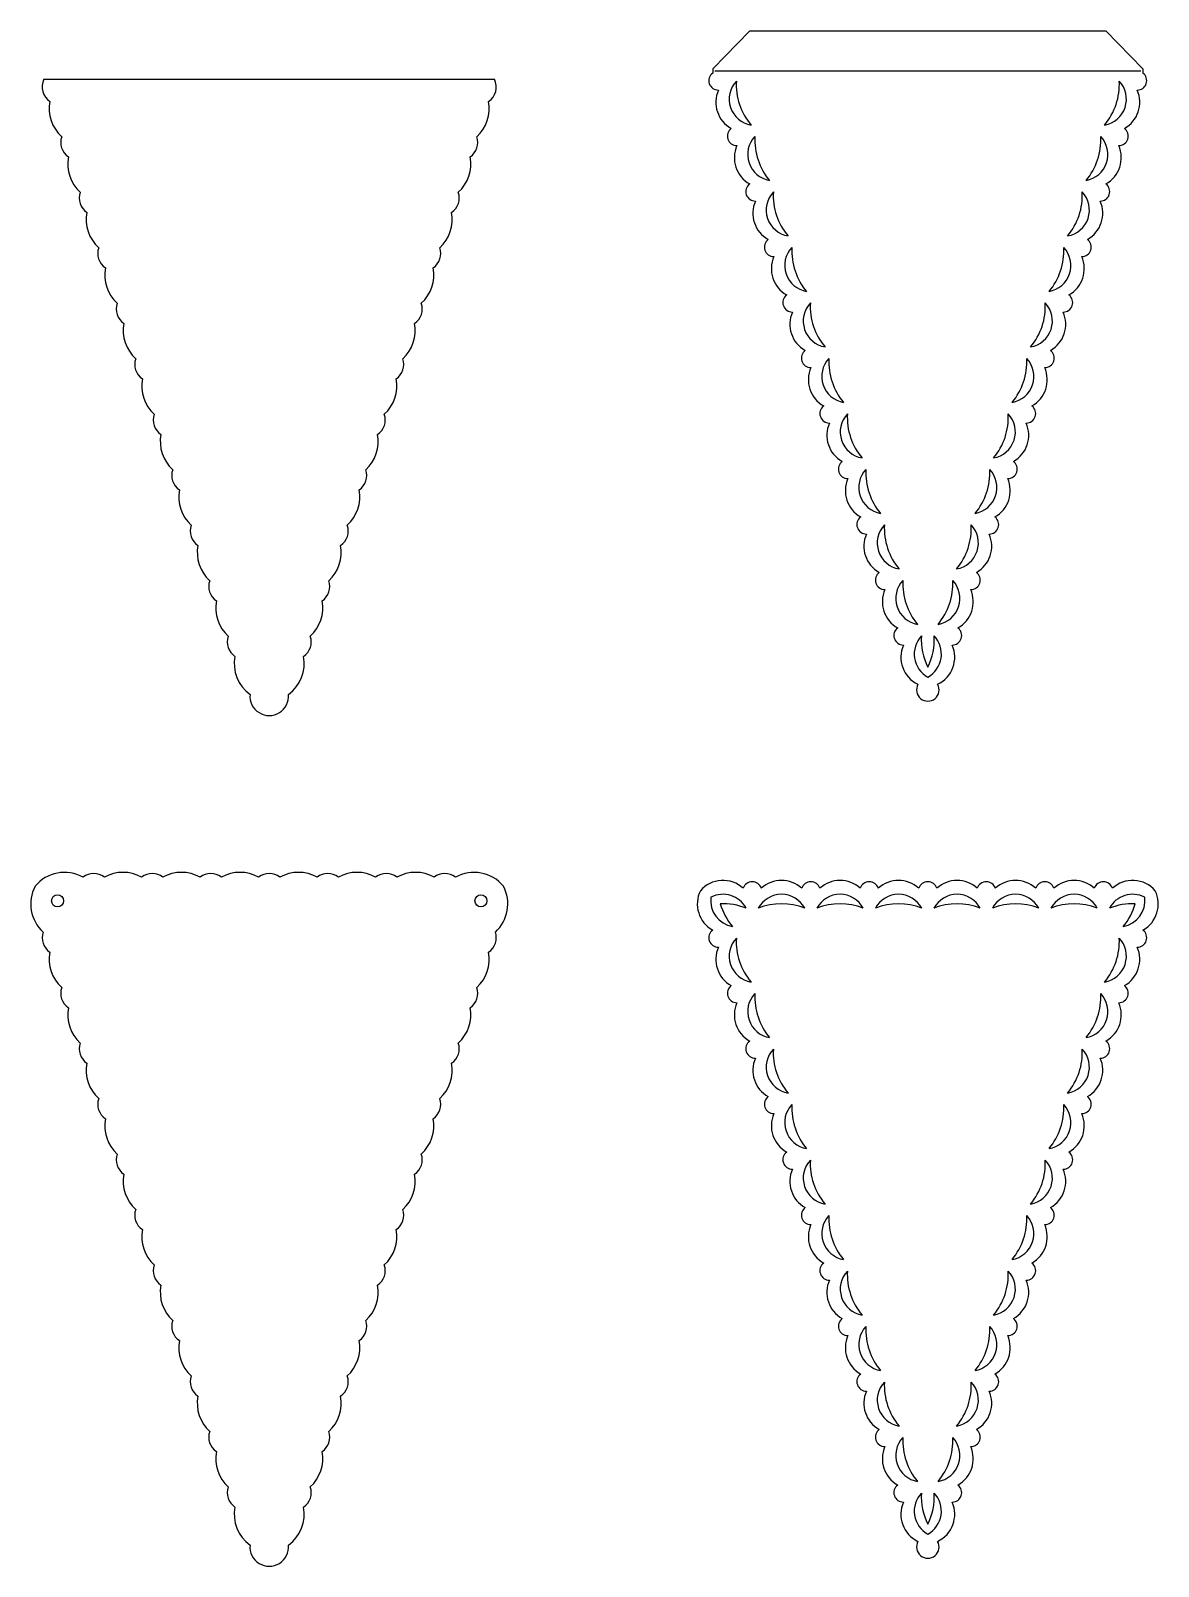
# Model space of a CAD drawing. Extents: x -247 to 32, y -352 to 29.
import ezdxf

# ---------------------------------------------------------------- set-up
doc = ezdxf.new("R2010")
doc.units = 0
doc.layers.get('0').update_dxf_attribs({"linetype": 'CONTINUOUS'})

msp = doc.modelspace()

# ---------------------------------------------------------------- linework, layer by layer
for p, q in [((-69.024614, 29.159724), (-78.204265, 19.657078)), ((-69.024614, 29.159724), (19.392868, 29.159724)), ((19.392868, 29.159724), (28.572519, 19.657078)), ((-78.204265, 19.657078), (-78.204265, 18.657078)), ((-77.706911, 19.159724), (28.075165, 19.159724)), ((28.572519, 19.657078), (28.572519, 18.657078)), ((-244.186912, 17.091758), (-132.359312, 17.091758))]:
    msp.add_line(p, q)
for centre in [(-240.81545, -186.89553), (-135.730775, -186.89553)]:
    msp.add_circle(centre, 1.5)
for centre, radius, start, end in [((-240.274829, 15.194456), 4.347891, 154.127305, 235.794881), ((-136.271396, 15.194456), 4.347891, 304.205119, 25.872695), ((-76.817589, 16.762421), 2.347891, 126.199945, 270.669955), ((-67.567536, 12.191211), 6.542112, 136.798302, 260.071598), ((-56.598854, 15.847438), 15.759012, 177.008975, 219.860925), ((6.967107, 15.847438), 15.759012, 320.139075, 2.991025), ((17.93579, 12.191211), 6.542112, 279.928402, 43.201698), ((27.185843, 16.762421), 2.347891, 269.330045, 53.800055), ((-233.423139, 9.823791), 9.463802, 169.190829, 227.679071), ((-143.123086, 9.823791), 9.463802, 312.320929, 10.809171), ((-69.965899, 11.391756), 7.463802, 156.108075, 240.761825), ((20.334153, 11.391756), 7.463802, 299.238175, 23.891925), ((-72.224852, 2.98421), 2.347891, 126.199945, 270.669955), ((22.593106, 2.98421), 2.347891, 269.330045, 53.800055), ((-235.682091, 1.416244), 4.347891, 161.075019, 235.794881), ((-140.864134, 1.416244), 4.347891, 304.205119, 18.924981), ((-65.373162, -2.386456), 7.463802, 156.108075, 240.761825), ((-62.974798, -1.587001), 6.542112, 136.798302, 260.071598), ((-52.006116, 2.069227), 15.759012, 177.008975, 219.860925), ((2.37437, 2.069227), 15.759012, 320.139075, 2.991025), ((13.343052, -1.587001), 6.542112, 279.928402, 43.201698), ((15.741416, -2.386456), 7.463802, 299.238175, 23.891925), ((-228.830401, -3.954421), 9.463802, 169.190829, 227.679071), ((-147.715824, -3.954421), 9.463802, 312.320929, 10.809171), ((-231.089354, -12.361968), 4.347891, 161.075019, 235.794881), ((-145.456871, -12.361968), 4.347891, 304.205119, 18.924981), ((-67.632114, -10.794002), 2.347891, 126.199945, 270.669955), ((-58.382061, -15.365213), 6.542112, 136.798302, 260.071598), ((-47.413378, -11.708985), 15.759012, 177.008975, 219.860925), ((-2.218368, -11.708985), 15.759012, 320.139075, 2.991025), ((8.750315, -15.365213), 6.542112, 279.928402, 43.201698), ((18.000368, -10.794002), 2.347891, 269.330045, 53.800055), ((-60.780424, -16.164667), 7.463802, 156.108075, 240.761825), ((11.148678, -16.164667), 7.463802, 299.238175, 23.891925), ((-224.237663, -17.732633), 9.463802, 169.190829, 227.679071), ((-152.308561, -17.732633), 9.463802, 312.320929, 10.809171), ((-63.039377, -24.572214), 2.347891, 126.199945, 270.669955), ((13.407631, -24.572214), 2.347891, 269.330045, 53.800055), ((-226.496616, -26.140179), 4.347891, 161.075019, 235.794881), ((-150.049609, -26.140179), 4.347891, 304.205119, 18.924981), ((-53.789323, -29.143425), 6.542112, 136.798302, 260.071598), ((-42.820641, -25.487197), 15.759012, 177.008975, 219.860925), ((-6.811105, -25.487197), 15.759012, 320.139075, 2.991025), ((4.157577, -29.143425), 6.542112, 279.928402, 43.201698), ((-219.644926, -31.510845), 9.463802, 169.190829, 227.679071), ((-156.901299, -31.510845), 9.463802, 312.320929, 10.809171), ((-56.187687, -29.942879), 7.463802, 156.108075, 240.761825), ((6.55594, -29.942879), 7.463802, 299.238175, 23.891925), ((-58.446639, -38.350426), 2.347891, 126.199945, 270.669955), ((8.814893, -38.350426), 2.347891, 269.330045, 53.800055), ((-221.903878, -39.918391), 4.347891, 161.075019, 235.794881), ((-154.642346, -39.918391), 4.347891, 304.205119, 18.924981), ((-51.594949, -43.721091), 7.463802, 156.108075, 240.761825), ((-49.196586, -42.921636), 6.542112, 136.798302, 260.071598), ((-38.227903, -39.265409), 15.759012, 177.008975, 219.860925), ((-11.403843, -39.265409), 15.759012, 320.139075, 2.991025), ((-0.435161, -42.921636), 6.542112, 279.928402, 43.201698), ((1.963203, -43.721091), 7.463802, 299.238175, 23.891925), ((-215.052188, -45.289056), 9.463802, 169.190829, 227.679071), ((-161.494036, -45.289056), 9.463802, 312.320929, 10.809171), ((-217.311141, -53.696603), 4.347891, 161.075019, 235.794881), ((-159.235084, -53.696603), 4.347891, 304.205119, 18.924981), ((-53.853902, -52.128637), 2.347891, 126.199945, 270.669955), ((-44.603848, -56.699848), 6.542112, 136.798302, 260.071598), ((-33.635166, -53.04362), 15.759012, 177.008975, 219.860925), ((-15.99658, -53.04362), 15.759012, 320.139075, 2.991025), ((-5.027898, -56.699848), 6.542112, 279.928402, 43.201698), ((4.222155, -52.128637), 2.347891, 269.330045, 53.800055), ((-47.002211, -57.499303), 7.463802, 156.108075, 240.761825), ((-2.629535, -57.499303), 7.463802, 299.238175, 23.891925), ((-210.459451, -59.067268), 9.463802, 169.190829, 227.679071), ((-166.086774, -59.067268), 9.463802, 312.320929, 10.809171), ((-49.261164, -65.906849), 2.347891, 126.199945, 270.669955), ((-0.370582, -65.906849), 2.347891, 269.330045, 53.800055), ((-212.718403, -67.474815), 4.347891, 161.075019, 235.794881), ((-163.827821, -67.474815), 4.347891, 304.205119, 18.924981), ((-42.409474, -71.277514), 7.463802, 156.108075, 240.761825), ((-40.01111, -70.47806), 6.542112, 136.798302, 260.071598), ((-29.042428, -66.821832), 15.759012, 177.008975, 219.860925), ((-20.589318, -66.821832), 15.759012, 320.139075, 2.991025), ((-9.620636, -70.47806), 6.542112, 279.928402, 43.201698), ((-7.222272, -71.277514), 7.463802, 299.238175, 23.891925), ((-205.866713, -72.84548), 9.463802, 169.190829, 227.679071), ((-170.679512, -72.84548), 9.463802, 312.320929, 10.809171), ((-208.125666, -81.253026), 4.347891, 161.075019, 235.794881), ((-168.420559, -81.253026), 4.347891, 304.205119, 18.924981), ((-44.668426, -79.685061), 2.347891, 126.199945, 270.669955), ((-35.418373, -84.256272), 6.542112, 136.798302, 260.071598), ((-24.449691, -80.600044), 15.759012, 177.008975, 219.860925), ((-25.182056, -80.600044), 15.759012, 320.139075, 2.991025), ((-14.213373, -84.256272), 6.542112, 279.928402, 43.201698), ((-4.96332, -79.685061), 2.347891, 269.330045, 53.800055), ((-37.816736, -85.055726), 7.463802, 156.108075, 240.761825), ((-11.81501, -85.055726), 7.463802, 299.238175, 23.891925), ((-201.273976, -86.623692), 9.463802, 169.190829, 227.679071), ((-175.272249, -86.623692), 9.463802, 312.320929, 10.809171), ((-203.532928, -95.031238), 4.347891, 161.075019, 235.794881), ((-173.013297, -95.031238), 4.347891, 304.205119, 18.924981), ((-40.075689, -93.463273), 2.347891, 126.199945, 270.669955), ((-30.825635, -98.034483), 6.542112, 136.798302, 260.071598), ((-19.856953, -94.378256), 15.759012, 177.008975, 219.860925), ((-18.806111, -98.034483), 6.542112, 279.928402, 43.201698), ((-29.774793, -94.378256), 15.759012, 320.139075, 2.991025), ((-9.556057, -93.463273), 2.347891, 269.330045, 53.800055), ((-196.681238, -100.401903), 9.463802, 169.190829, 227.679071), ((-179.864987, -100.401903), 9.463802, 312.320929, 10.809171), ((-33.223999, -98.833938), 7.463802, 156.108075, 240.761825), ((-16.407747, -98.833938), 7.463802, 299.238175, 23.891925), ((-35.482951, -107.241484), 2.347891, 126.199945, 270.669955), ((-14.148795, -107.241484), 2.347891, 269.330045, 53.800055), ((-198.940191, -108.80945), 4.347891, 161.075019, 235.794881), ((-177.606034, -108.80945), 4.347891, 304.205119, 18.924981), ((-28.631261, -112.61215), 7.463802, 156.108075, 240.761825), ((-26.232898, -111.812695), 6.542112, 136.798302, 260.071598), ((-15.264215, -108.156467), 15.759012, 177.008975, 219.860925), ((-34.367531, -108.156467), 15.759012, 320.139075, 2.991025), ((-23.398848, -111.812695), 6.542112, 279.928402, 43.201698), ((-21.000485, -112.61215), 7.463802, 299.238175, 23.891925), ((-192.0885, -114.180115), 9.463802, 169.190829, 227.679071), ((-184.457724, -114.180115), 9.463802, 312.320929, 10.809171), ((-194.347453, -122.587662), 4.347891, 161.075019, 235.794881), ((-182.198772, -122.587662), 4.347891, 304.205119, 18.924981), ((-30.890214, -121.019696), 2.347891, 126.199945, 270.669955), ((-21.64016, -125.590907), 6.542112, 136.798302, 240.959599), ((-10.671478, -121.934679), 15.759012, 177.008975, 206.163006), ((-38.960268, -121.934679), 15.759012, 333.836994, 2.991025), ((-27.991586, -125.590907), 6.542112, 299.040401, 43.201698), ((-18.741532, -121.019696), 2.347891, 269.330045, 53.800055), ((-24.038524, -126.390361), 7.463802, 156.108075, 244.49357), ((-25.593223, -126.390361), 7.463802, 295.50643, 23.891925), ((-187.495763, -127.958327), 9.463802, 169.190829, 234.051526), ((-189.050462, -127.958327), 9.463802, 305.948474, 10.809171), ((-24.815873, -134.506105), 2.8, 150.48589, 29.51411), ((-188.273112, -136.074071), 4.8, 174.568258, 5.431742), ((-239.105399, -189.281231), 9.463802, 60.755879, 140.453117), ((-231.843644, -184.4795), 4.347891, 52.640069, 127.359931), ((-224.581889, -189.281231), 9.463802, 60.755879, 119.244121), ((-217.320133, -184.4795), 4.347891, 52.640069, 127.359931), ((-210.058378, -189.281231), 9.463802, 60.755879, 119.244121), ((-202.796623, -184.4795), 4.347891, 52.640069, 127.359931), ((-195.534868, -189.281231), 9.463802, 60.755879, 119.244121), ((-188.273112, -184.4795), 4.347891, 52.640069, 127.359931), ((-181.011357, -189.281231), 9.463802, 60.755879, 119.244121), ((-173.749602, -184.4795), 4.347891, 52.640069, 127.359931), ((-166.487847, -189.281231), 9.463802, 60.755879, 119.244121), ((-159.226091, -184.4795), 4.347891, 52.640069, 127.359931), ((-151.964336, -189.281231), 9.463802, 60.755879, 119.244121), ((-144.702581, -184.4795), 4.347891, 52.640069, 127.359931), ((-137.440826, -189.281231), 9.463802, 39.546883, 119.244121), ((-75.648161, -189.281231), 7.463802, 47.673125, 138.843643), ((-68.386405, -184.4795), 2.347891, 17.764995, 162.235005), ((-61.12465, -189.281231), 7.463802, 47.673125, 132.326875), ((-53.862895, -184.4795), 2.347891, 17.764995, 162.235005), ((-46.601139, -189.281231), 7.463802, 47.673125, 132.326875), ((-39.339384, -184.4795), 2.347891, 17.764995, 162.235005), ((-32.077629, -189.281231), 7.463802, 47.673125, 132.326875), ((-24.815874, -184.4795), 2.347891, 17.764995, 162.235005), ((-17.554118, -189.281231), 7.463802, 47.673125, 132.326875), ((-10.292363, -184.4795), 2.347891, 17.764995, 162.235005), ((-3.030608, -189.281231), 7.463802, 47.673125, 132.326875), ((4.231147, -184.4795), 2.347891, 17.764995, 162.235005), ((11.492903, -189.281231), 7.463802, 47.673125, 132.326875), ((18.754658, -184.4795), 2.347891, 17.764995, 162.235005), ((26.016413, -189.281231), 7.463802, 41.156357, 132.326875), ((-238.015876, -187.639618), 9.463802, 152.403161, 227.679071), ((-138.530349, -187.639618), 9.463802, 312.320929, 27.596839), ((-74.558637, -187.639618), 7.463802, 154.012634, 240.761825), ((-72.160274, -186.840164), 6.542112, 172.580243, 260.071598), ((-75.648161, -191.809328), 6.542112, 28.363352, 117.289257), ((-61.12465, -191.809328), 6.542112, 28.363352, 151.636648), ((-46.601139, -191.809328), 6.542112, 28.363352, 151.636648), ((-32.077629, -191.809328), 6.542112, 28.363352, 151.636648), ((-17.554118, -191.809328), 6.542112, 28.363352, 151.636648), ((-3.030608, -191.809328), 6.542112, 28.363352, 151.636648), ((11.492903, -191.809328), 6.542112, 28.363352, 151.636648), ((26.016413, -191.809328), 6.542112, 62.710743, 151.636648), ((22.528527, -186.840164), 6.542112, 279.928402, 7.419757), ((24.92689, -187.639618), 7.463802, 299.238175, 25.987366), ((-75.648161, -203.371334), 15.759012, 68.574025, 92.412489), ((-61.191592, -183.183936), 15.759012, 196.37321, 219.860925), ((-61.12465, -203.371334), 15.759012, 68.574025, 111.425975), ((-46.601139, -203.371334), 15.759012, 68.574025, 111.425975), ((-32.077629, -203.371334), 15.759012, 68.574025, 111.425975), ((-17.554118, -203.371334), 15.759012, 68.574025, 111.425975), ((-3.030608, -203.371334), 15.759012, 68.574025, 111.425975), ((11.492903, -203.371334), 15.759012, 68.574025, 111.425975), ((26.016413, -203.371334), 15.759012, 87.587511, 111.425975), ((11.559844, -183.183936), 15.759012, 320.139075, 343.62679), ((-76.81759, -196.047165), 2.347891, 126.199945, 270.669955), ((27.185843, -196.047165), 2.347891, 269.330045, 53.800055), ((-240.274829, -196.047165), 4.347891, 161.075019, 235.794881), ((-136.271396, -196.047165), 4.347891, 304.205119, 18.924981), ((-67.567537, -200.618375), 6.542112, 136.798302, 260.071598), ((-56.598854, -196.962148), 15.759012, 177.008975, 219.860925), ((17.935789, -200.618375), 6.542112, 279.928402, 43.201698), ((6.967107, -196.962148), 15.759012, 320.139075, 2.991025), ((-233.423139, -201.41783), 9.463802, 169.190829, 227.679071), ((-143.123086, -201.41783), 9.463802, 312.320929, 10.809171), ((-69.9659, -201.41783), 7.463802, 156.108075, 240.761825), ((20.334152, -201.41783), 7.463802, 299.238175, 23.891925), ((-235.682091, -209.825376), 4.347891, 161.075019, 235.794881), ((-140.864134, -209.825376), 4.347891, 304.205119, 18.924981), ((-72.224852, -209.825376), 2.347891, 126.199945, 270.669955), ((22.593105, -209.825376), 2.347891, 269.330045, 53.800055), ((-228.830401, -215.196042), 9.463802, 169.190829, 227.679071), ((-147.715824, -215.196042), 9.463802, 312.320929, 10.809171), ((-65.373162, -215.196042), 7.463802, 156.108075, 240.761825), ((-62.974799, -214.396587), 6.542112, 136.798302, 260.071598), ((-52.006117, -210.740359), 15.759012, 177.008975, 219.860925), ((2.374369, -210.740359), 15.759012, 320.139075, 2.991025), ((13.343051, -214.396587), 6.542112, 279.928402, 43.201698), ((15.741415, -215.196042), 7.463802, 299.238175, 23.891925), ((-231.089354, -223.603588), 4.347891, 161.075019, 235.794881), ((-145.456871, -223.603588), 4.347891, 304.205119, 18.924981), ((-67.632115, -223.603588), 2.347891, 126.199945, 270.669955), ((-58.382061, -228.174799), 6.542112, 136.798302, 260.071598), ((-47.413379, -224.518571), 15.759012, 177.008975, 219.860925), ((-2.218368, -224.518571), 15.759012, 320.139075, 2.991025), ((8.750314, -228.174799), 6.542112, 279.928402, 43.201698), ((18.000367, -223.603588), 2.347891, 269.330045, 53.800055), ((-224.237663, -228.974253), 9.463802, 169.190829, 227.679071), ((-152.308561, -228.974253), 9.463802, 312.320929, 10.809171), ((-60.780425, -228.974253), 7.463802, 156.108075, 240.761825), ((11.148677, -228.974253), 7.463802, 299.238175, 23.891925), ((-226.496616, -237.3818), 4.347891, 161.075019, 235.794881), ((-150.049609, -237.3818), 4.347891, 304.205119, 18.924981), ((-63.039377, -237.3818), 2.347891, 126.199945, 270.669955), ((13.40763, -237.3818), 2.347891, 269.330045, 53.800055), ((-56.187687, -242.752465), 7.463802, 156.108075, 240.761825), ((-53.789324, -241.953011), 6.542112, 136.798302, 260.071598), ((-42.820642, -238.296783), 15.759012, 177.008975, 219.860925), ((-6.811106, -238.296783), 15.759012, 320.139075, 2.991025), ((4.157576, -241.953011), 6.542112, 279.928402, 43.201698), ((6.55594, -242.752465), 7.463802, 299.238175, 23.891925), ((-219.644926, -242.752465), 9.463802, 169.190829, 227.679071), ((-156.901299, -242.752465), 9.463802, 312.320929, 10.809171), ((-221.903878, -251.160012), 4.347891, 161.075019, 235.794881), ((-154.642346, -251.160012), 4.347891, 304.205119, 18.924981), ((-58.44664, -251.160012), 2.347891, 126.199945, 270.669955), ((-49.196586, -255.731222), 6.542112, 136.798302, 260.071598), ((-38.227904, -252.074995), 15.759012, 177.008975, 219.860925), ((-0.435161, -255.731222), 6.542112, 279.928402, 43.201698), ((-11.403843, -252.074995), 15.759012, 320.139075, 2.991025), ((8.814892, -251.160012), 2.347891, 269.330045, 53.800055), ((-215.052188, -256.530677), 9.463802, 169.190829, 227.679071), ((-161.494036, -256.530677), 9.463802, 312.320929, 10.809171), ((-51.59495, -256.530677), 7.463802, 156.108075, 240.761825), ((1.963202, -256.530677), 7.463802, 299.238175, 23.891925), ((-53.853902, -264.938223), 2.347891, 126.199945, 270.669955), ((4.222155, -264.938223), 2.347891, 269.330045, 53.800055), ((-217.311141, -264.938223), 4.347891, 161.075019, 235.794881), ((-159.235084, -264.938223), 4.347891, 304.205119, 18.924981), ((-44.603849, -269.509434), 6.542112, 136.798302, 260.071598), ((-33.635166, -265.853206), 15.759012, 177.008975, 219.860925), ((-15.996581, -265.853206), 15.759012, 320.139075, 2.991025), ((-5.027899, -269.509434), 6.542112, 279.928402, 43.201698), ((-210.459451, -270.308889), 9.463802, 169.190829, 227.679071), ((-166.086774, -270.308889), 9.463802, 312.320929, 10.809171), ((-47.002212, -270.308889), 7.463802, 156.108075, 240.761825), ((-2.629535, -270.308889), 7.463802, 299.238175, 23.891925), ((-212.718403, -278.716435), 4.347891, 161.075019, 235.794881), ((-163.827821, -278.716435), 4.347891, 304.205119, 18.924981), ((-49.261165, -278.716435), 2.347891, 126.199945, 270.669955), ((-0.370583, -278.716435), 2.347891, 269.330045, 53.800055), ((-42.409475, -284.0871), 7.463802, 156.108075, 240.761825), ((-40.011111, -283.287646), 6.542112, 136.798302, 260.071598), ((-29.042429, -279.631418), 15.759012, 177.008975, 219.860925), ((-20.589319, -279.631418), 15.759012, 320.139075, 2.991025), ((-9.620636, -283.287646), 6.542112, 279.928402, 43.201698), ((-7.222273, -284.0871), 7.463802, 299.238175, 23.891925), ((-205.866713, -284.0871), 9.463802, 169.190829, 227.679071), ((-170.679512, -284.0871), 9.463802, 312.320929, 10.809171), ((-208.125666, -292.494647), 4.347891, 161.075019, 235.794881), ((-168.420559, -292.494647), 4.347891, 304.205119, 18.924981), ((-44.668427, -292.494647), 2.347891, 126.199945, 270.669955), ((-35.418374, -297.065858), 6.542112, 136.798302, 260.071598), ((-24.449691, -293.40963), 15.759012, 177.008975, 219.860925), ((-25.182056, -293.40963), 15.759012, 320.139075, 2.991025), ((-14.213374, -297.065858), 6.542112, 279.928402, 43.201698), ((-4.96332, -292.494647), 2.347891, 269.330045, 53.800055), ((-201.273976, -297.865312), 9.463802, 169.190829, 227.679071), ((-175.272249, -297.865312), 9.463802, 312.320929, 10.809171), ((-37.816737, -297.865312), 7.463802, 156.108075, 240.761825), ((-11.815011, -297.865312), 7.463802, 299.238175, 23.891925), ((-203.532928, -306.272859), 4.347891, 161.075019, 235.794881), ((-173.013297, -306.272859), 4.347891, 304.205119, 18.924981), ((-40.075689, -306.272859), 2.347891, 126.199945, 270.669955), ((-9.556058, -306.272859), 2.347891, 269.330045, 53.800055), ((-33.223999, -311.643524), 7.463802, 156.108075, 240.761825), ((-30.825636, -310.844069), 6.542112, 136.798302, 260.071598), ((-19.856954, -307.187842), 15.759012, 177.008975, 219.860925), ((-29.774794, -307.187842), 15.759012, 320.139075, 2.991025), ((-18.806111, -310.844069), 6.542112, 279.928402, 43.201698), ((-16.407748, -311.643524), 7.463802, 299.238175, 23.891925), ((-196.681238, -311.643524), 9.463802, 169.190829, 227.679071), ((-179.864987, -311.643524), 9.463802, 312.320929, 10.809171), ((-198.940191, -320.05107), 4.347891, 161.075019, 235.794881), ((-177.606034, -320.05107), 4.347891, 304.205119, 18.924981), ((-35.482952, -320.05107), 2.347891, 126.199945, 270.669955), ((-26.232898, -324.622281), 6.542112, 136.798302, 260.071598), ((-15.264216, -320.966054), 15.759012, 177.008975, 219.860925), ((-34.367531, -320.966054), 15.759012, 320.139075, 2.991025), ((-23.398849, -324.622281), 6.542112, 279.928402, 43.201698), ((-14.148796, -320.05107), 2.347891, 269.330045, 53.800055), ((-192.0885, -325.421736), 9.463802, 169.190829, 227.679071), ((-184.457724, -325.421736), 9.463802, 312.320929, 10.809171), ((-28.631262, -325.421736), 7.463802, 156.108075, 240.761825), ((-21.000486, -325.421736), 7.463802, 299.238175, 23.891925), ((-194.347453, -333.829282), 4.347891, 161.075019, 235.794881), ((-182.198772, -333.829282), 4.347891, 304.205119, 18.924981), ((-30.890214, -333.829282), 2.347891, 126.199945, 270.669955), ((-21.640161, -338.400493), 6.542112, 136.798302, 240.959599), ((-10.671479, -334.744265), 15.759012, 177.008975, 206.163006), ((-38.960269, -334.744265), 15.759012, 333.836994, 2.991025), ((-27.991587, -338.400493), 6.542112, 299.040401, 43.201698), ((-18.741533, -333.829282), 2.347891, 269.330045, 53.800055), ((-187.495763, -339.199948), 9.463802, 169.190829, 234.051526), ((-189.050462, -339.199948), 9.463802, 305.948474, 10.809171), ((-24.038524, -339.199948), 7.463802, 156.108075, 244.49357), ((-25.593223, -339.199948), 7.463802, 295.50643, 23.891925), ((-188.273112, -347.315691), 4.8, 174.568258, 5.431742), ((-24.815874, -347.315691), 2.8, 150.48589, 29.51411)]:
    msp.add_arc(centre, radius, start, end)

doc.saveas('drawing.dxf')
